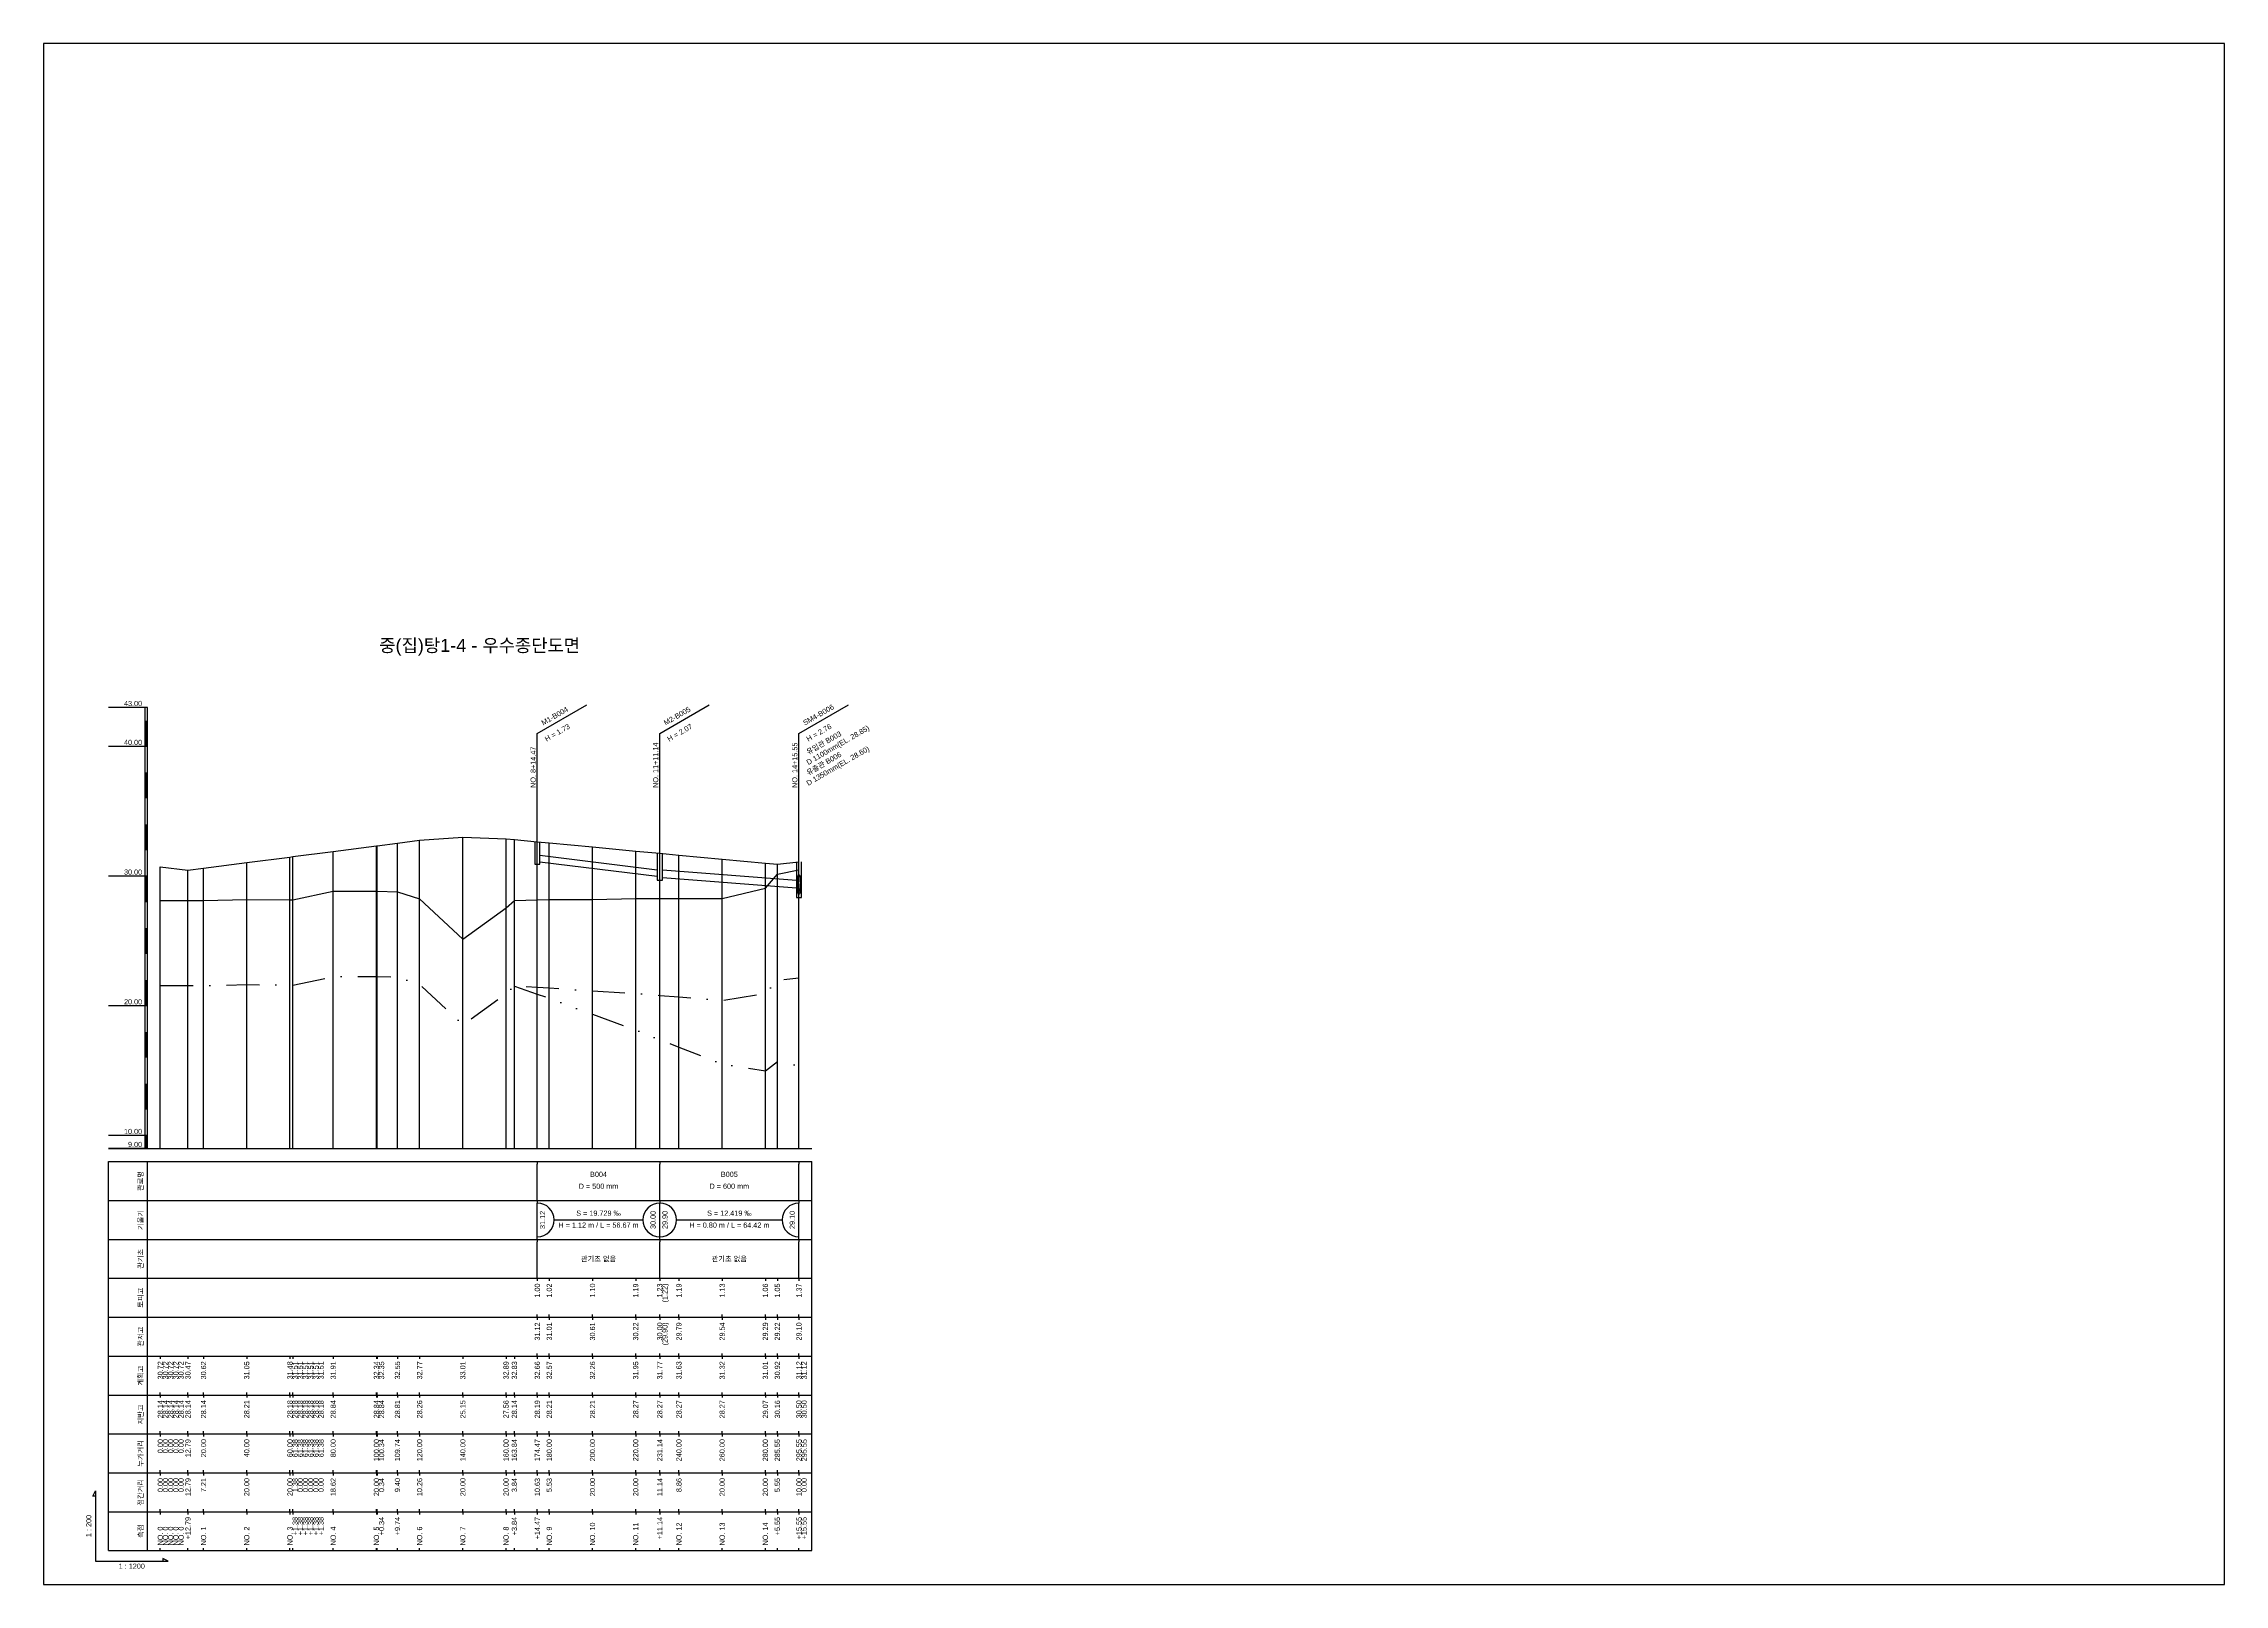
# Model space of a CAD drawing. Header units: millimetres. Extents: x -7351 to 135086, y 1419 to 5643.
# Drawn here: x 29063 to 29904, y 1419 to 2013 of the extents above; entities that cross this region are included whole.
import ezdxf
from ezdxf.enums import TextEntityAlignment as Align

# ---------------------------------------------------------------- set-up
doc = ezdxf.new("R2010")
doc.units = ezdxf.units.MM
doc.linetypes.add('DASHDOT', pattern=[25.4, 12.7, -6.35, 0, -6.35])
doc.linetypes.add('DIVIDE', pattern=[31.75, 12.7, -6.35, 0, -6.35, 0, -6.35])
for name, color, linetype in [('KZ_종단_계획선', 1, 'Continuous'), ('KZ_종단_관로', 4, 'Continuous'), ('KZ_종단_깃발', 7, 'Continuous'), ('KZ_종단_노선명', 7, 'Continuous'), ('KZ_종단_도각', 7, 'Continuous'), ('KZ_종단_맨홀', 4, 'Continuous'), ('KZ_종단_수직선', 7, 'Continuous'), ('KZ_종단_암선1', 56, 'DASHDOT'), ('KZ_종단_암선2', 4, 'DIVIDE'), ('KZ_종단_원형관', 4, 'Continuous'), ('KZ_종단_지반선', 3, 'Continuous'), ('KZ_종단_테이블문자', 7, 'Continuous'), ('KZ_종단_테이블선', 7, 'Continuous'), ('KZ_종단_폴대', 7, 'Continuous')]:
    doc.layers.add(name, color=color, linetype=linetype)
doc.styles.get("Standard").update_dxf_attribs({"font": 'arial.ttf'})

msp = doc.modelspace()

# ---------------------------------------------------------------- linework, layer by layer
at = {"layer": 'KZ_종단_계획선'}
msp.add_lwpolyline([(29108.36, 1695.65), (29108.36, 1695.65), (29108.36, 1695.65), (29108.36, 1695.65), (29108.36, 1695.65), (29119.02, 1694.39), (29125.03, 1695.16), (29141.69, 1697.31), (29158.36, 1699.45), (29159.51, 1699.6), (29159.51, 1699.6), (29159.51, 1699.6), (29159.51, 1699.6), (29159.51, 1699.6), (29159.51, 1699.6), (29175.03, 1701.6), (29191.69, 1703.75), (29191.97, 1703.78), (29199.81, 1704.79), (29208.36, 1705.89), (29225.03, 1707.11), (29241.69, 1706.47), (29244.89, 1706.17), (29253.75, 1705.34), (29258.36, 1704.91), (29275.03, 1703.34), (29291.69, 1701.77), (29300.97, 1700.9), (29308.36, 1700.21), (29325.03, 1698.64), (29341.69, 1697.07), (29346.32, 1696.64), (29354.65, 1697.63)], dxfattribs=at)
at = {"layer": 'KZ_종단_관로'}
for p, q in [((29254.75, 1700.13), (29299.97, 1694.54)), ((29254.75, 1697.63), (29299.97, 1692.04)), ((29301.97, 1694.54), (29353.65, 1690.54)), ((29301.97, 1691.54), (29353.65, 1687.54))]:
    msp.add_line(p, q, dxfattribs=at)
at = {"layer": 'KZ_종단_깃발'}
for p, q in [((29253.75, 1747.11), (29272.8, 1758.11)), ((29300.97, 1747.11), (29320.03, 1758.11)), ((29354.65, 1747.11), (29373.71, 1758.11)), ((29253.75, 1587.04), (29253.75, 1747.11)), ((29300.97, 1587.04), (29300.97, 1747.11)), ((29354.65, 1587.04), (29354.65, 1747.11))]:
    msp.add_line(p, q, dxfattribs=at)
at = {"layer": 'KZ_종단_도각'}
msp.add_lwpolyline([(29063.36, 1419.04), (29904.36, 1419.04), (29904.36, 2013.04), (29063.36, 2013.04)], close=True, dxfattribs=at)
at = {"layer": 'KZ_종단_맨홀'}
for points in [[(29252.75, 1705.34), (29252.75, 1696.67), (29254.75, 1696.67), (29254.75, 1705.34)], [(29299.97, 1700.9), (29299.97, 1690.54), (29301.97, 1690.54), (29301.97, 1700.9)], [(29353.65, 1697.63), (29353.65, 1683.85), (29355.65, 1683.85), (29355.65, 1697.63)]]:
    msp.add_lwpolyline(points, dxfattribs=at)
at = {"layer": 'KZ_종단_수직선'}
for p, q in [((29158.36, 1587.04), (29158.36, 1699.45)), ((29159.51, 1587.04), (29159.51, 1699.6)), ((29159.51, 1587.04), (29159.51, 1699.6)), ((29159.51, 1587.04), (29159.51, 1699.6)), ((29159.51, 1587.04), (29159.51, 1699.6)), ((29159.51, 1587.04), (29159.51, 1699.6)), ((29159.51, 1587.04), (29159.51, 1699.6)), ((29175.03, 1587.04), (29175.03, 1701.6)), ((29191.69, 1587.04), (29191.69, 1703.75)), ((29191.98, 1587.04), (29191.98, 1703.78)), ((29199.81, 1587.04), (29199.81, 1704.79)), ((29208.36, 1587.04), (29208.36, 1705.89)), ((29225.03, 1587.04), (29225.03, 1707.11)), ((29241.69, 1587.04), (29241.69, 1706.47)), ((29244.89, 1587.04), (29244.89, 1706.17)), ((29253.75, 1587.04), (29253.75, 1705.34)), ((29258.36, 1587.04), (29258.36, 1704.91)), ((29275.03, 1587.04), (29275.03, 1703.34)), ((29291.69, 1587.04), (29291.69, 1701.77)), ((29300.98, 1587.04), (29300.98, 1700.9)), ((29308.36, 1587.04), (29308.36, 1700.21)), ((29108.36, 1587.04), (29108.36, 1695.65)), ((29108.36, 1587.04), (29108.36, 1695.65)), ((29108.36, 1587.04), (29108.36, 1695.65)), ((29108.36, 1587.04), (29108.36, 1695.65)), ((29108.36, 1587.04), (29108.36, 1695.65)), ((29108.36, 1587.04), (29108.36, 1695.65)), ((29108.36, 1587.04), (29108.36, 1695.65)), ((29108.36, 1587.04), (29108.36, 1695.65)), ((29108.36, 1587.04), (29108.36, 1695.65)), ((29119.02, 1587.04), (29119.02, 1694.39)), ((29125.03, 1587.04), (29125.03, 1695.16)), ((29141.69, 1587.04), (29141.69, 1697.31)), ((29325.03, 1587.04), (29325.03, 1698.64)), ((29341.69, 1587.04), (29341.69, 1697.07)), ((29346.32, 1587.04), (29346.32, 1696.64)), ((29354.65, 1587.04), (29354.65, 1697.63)), ((29354.65, 1587.04), (29354.65, 1697.63))]:
    msp.add_line(p, q, dxfattribs=at)
at = {"layer": 'KZ_종단_암선1', "flags": 128}
msp.add_lwpolyline([(29108.36, 1649.93), (29108.36, 1649.93), (29108.36, 1649.93), (29108.36, 1649.93), (29108.36, 1649.93), (29119.02, 1649.92), (29125.03, 1649.92), (29141.69, 1650.26), (29158.36, 1650.08), (29159.51, 1650.08), (29159.51, 1650.08), (29159.51, 1650.08), (29159.51, 1650.08), (29159.51, 1650.08), (29159.51, 1650.08), (29175.03, 1653.36), (29191.69, 1653.35), (29191.98, 1653.34), (29199.81, 1653.18), (29208.36, 1650.41), (29225.03, 1634.84), (29241.69, 1646.87), (29244.89, 1649.75), (29253.75, 1649.31), (29258.36, 1649.08), (29275.03, 1647.81), (29291.69, 1646.84), (29300.98, 1646.1), (29308.36, 1645.51), (29325.03, 1644.19), (29341.69, 1646.85), (29346.32, 1651.92), (29354.65, 1652.93), (29354.65, 1652.93)], dxfattribs=at)
at = {"layer": 'KZ_종단_암선2', "flags": 128}
msp.add_lwpolyline([(29244.89, 1649.62), (29253.75, 1646.6), (29258.36, 1645.02), (29275.03, 1638.82), (29291.69, 1632.74), (29300.98, 1629.09), (29308.36, 1626.18), (29325.03, 1619.6), (29341.69, 1617.01), (29346.32, 1620.62), (29354.65, 1619), (29354.65, 1619)], dxfattribs=at)
at = {"layer": 'KZ_종단_원형관'}
for p, q in [((29354.06, 1690.15), (29354.1, 1690.75)), ((29354.1, 1690.75), (29354.17, 1691.3)), ((29354.13, 1690.03), (29354.15, 1690.57)), ((29354.15, 1690.57), (29354.19, 1691.07)), ((29354.17, 1691.3), (29354.25, 1691.77)), ((29354.19, 1691.07), (29354.25, 1691.53)), ((29354.25, 1691.77), (29354.34, 1692.15)), ((29354.25, 1691.53), (29354.31, 1691.92)), ((29354.31, 1691.92), (29354.39, 1692.24)), ((29354.34, 1692.15), (29354.44, 1692.43)), ((29354.39, 1692.24), (29354.47, 1692.48)), ((29354.44, 1692.43), (29354.54, 1692.6)), ((29354.47, 1692.48), (29354.56, 1692.62)), ((29354.54, 1692.6), (29354.65, 1692.66)), ((29354.56, 1692.62), (29354.65, 1692.67)), ((29354.65, 1692.67), (29354.75, 1692.62)), ((29354.65, 1692.66), (29354.76, 1692.6)), ((29354.75, 1692.62), (29354.84, 1692.48)), ((29354.76, 1692.6), (29354.87, 1692.43)), ((29354.84, 1692.48), (29354.92, 1692.24)), ((29354.87, 1692.43), (29354.97, 1692.15)), ((29354.92, 1692.24), (29355, 1691.92)), ((29354.97, 1692.15), (29355.06, 1691.77)), ((29355, 1691.92), (29355.06, 1691.53)), ((29355.06, 1691.77), (29355.14, 1691.3)), ((29355.06, 1691.53), (29355.11, 1691.07)), ((29355.11, 1691.07), (29355.15, 1690.57)), ((29355.14, 1691.3), (29355.2, 1690.75)), ((29355.15, 1690.57), (29355.18, 1690.03)), ((29355.2, 1690.75), (29355.25, 1690.15)), ((29354.02, 1688.85), (29354.03, 1689.51)), ((29354.03, 1688.19), (29354.02, 1688.85)), ((29354.03, 1689.51), (29354.06, 1690.15)), ((29354.06, 1687.55), (29354.03, 1688.19)), ((29354.1, 1686.94), (29354.06, 1687.55)), ((29354.17, 1686.4), (29354.1, 1686.94)), ((29354.12, 1689.48), (29354.13, 1690.03)), ((29354.13, 1688.92), (29354.12, 1689.48)), ((29354.15, 1688.39), (29354.13, 1688.92)), ((29354.19, 1687.88), (29354.15, 1688.39)), ((29354.25, 1685.93), (29354.17, 1686.4)), ((29354.25, 1687.43), (29354.19, 1687.88)), ((29354.31, 1687.03), (29354.25, 1687.43)), ((29354.34, 1685.55), (29354.25, 1685.93)), ((29354.39, 1686.72), (29354.31, 1687.03)), ((29354.44, 1685.27), (29354.34, 1685.55)), ((29354.47, 1686.48), (29354.39, 1686.72)), ((29354.54, 1685.1), (29354.44, 1685.27)), ((29354.56, 1686.34), (29354.47, 1686.48)), ((29354.65, 1685.04), (29354.54, 1685.1)), ((29354.65, 1686.29), (29354.56, 1686.34)), ((29354.75, 1686.34), (29354.65, 1686.29)), ((29354.76, 1685.1), (29354.65, 1685.04)), ((29354.84, 1686.48), (29354.75, 1686.34)), ((29354.87, 1685.27), (29354.76, 1685.1)), ((29354.92, 1686.72), (29354.84, 1686.48)), ((29354.97, 1685.55), (29354.87, 1685.27)), ((29355, 1687.03), (29354.92, 1686.72)), ((29355.06, 1685.93), (29354.97, 1685.55)), ((29355.06, 1687.43), (29355, 1687.03)), ((29355.11, 1687.88), (29355.06, 1687.43)), ((29355.14, 1686.4), (29355.06, 1685.93)), ((29355.15, 1688.39), (29355.11, 1687.88)), ((29355.2, 1686.94), (29355.14, 1686.4)), ((29355.18, 1688.92), (29355.15, 1688.39)), ((29355.18, 1690.03), (29355.19, 1689.48)), ((29355.19, 1689.48), (29355.18, 1688.92)), ((29355.25, 1687.55), (29355.2, 1686.94)), ((29355.25, 1690.15), (29355.28, 1689.51)), ((29355.28, 1688.19), (29355.25, 1687.55)), ((29355.28, 1689.51), (29355.29, 1688.85)), ((29355.29, 1688.85), (29355.28, 1688.19))]:
    msp.add_line(p, q, dxfattribs=at)
at = {"layer": 'KZ_종단_지반선', "flags": 128}
msp.add_lwpolyline([(29108.36, 1682.74), (29108.36, 1682.74), (29108.36, 1682.74), (29108.36, 1682.74), (29108.36, 1682.74), (29119.02, 1682.74), (29125.03, 1682.74), (29141.69, 1683.11), (29158.36, 1682.94), (29159.51, 1682.94), (29159.51, 1682.94), (29159.51, 1682.94), (29159.51, 1682.94), (29159.51, 1682.94), (29159.51, 1682.94), (29175.03, 1686.24), (29191.69, 1686.24), (29191.98, 1686.24), (29199.81, 1686.08), (29208.36, 1683.32), (29225.03, 1667.77), (29241.69, 1679.86), (29244.89, 1682.74), (29253.75, 1682.97), (29258.36, 1683.08), (29275.03, 1683.08), (29291.69, 1683.41), (29300.98, 1683.41), (29308.36, 1683.41), (29325.03, 1683.41), (29341.69, 1687.4), (29346.32, 1692.84), (29354.65, 1694.52), (29354.65, 1694.52)], dxfattribs=at)
at = {"layer": 'KZ_종단_테이블문자'}
for p, q in [((29253.75, 1582.04), (29253.75, 1581.04)), ((29300.98, 1582.04), (29300.98, 1581.04)), ((29300.98, 1582.04), (29300.98, 1581.04)), ((29354.65, 1582.04), (29354.65, 1581.04)), ((29253.75, 1568.04), (29253.75, 1581.04)), ((29300.98, 1568.04), (29300.98, 1581.04)), ((29300.98, 1568.04), (29300.98, 1581.04)), ((29354.65, 1568.04), (29354.65, 1581.04)), ((29253.75, 1567.04), (29253.75, 1568.04)), ((29253.75, 1567.04), (29253.75, 1566.04)), ((29253.75, 1553.04), (29253.75, 1566.04)), ((29300.98, 1567.04), (29300.98, 1568.04)), ((29300.98, 1567.04), (29300.98, 1568.04)), ((29300.98, 1567.04), (29300.98, 1566.04)), ((29300.98, 1567.04), (29300.98, 1566.04)), ((29300.98, 1553.04), (29300.98, 1566.04)), ((29300.98, 1553.04), (29300.98, 1566.04)), ((29354.65, 1567.04), (29354.65, 1568.04)), ((29354.65, 1567.04), (29354.65, 1566.04)), ((29354.65, 1553.04), (29354.65, 1566.04)), ((29260.17, 1559.54), (29294.56, 1559.54)), ((29307.39, 1559.54), (29348.23, 1559.54)), ((29253.75, 1552.04), (29253.75, 1553.04)), ((29253.75, 1552.04), (29253.75, 1551.04)), ((29253.75, 1538.04), (29253.75, 1551.04)), ((29300.98, 1552.04), (29300.98, 1553.04)), ((29300.98, 1552.04), (29300.98, 1553.04)), ((29300.98, 1552.04), (29300.98, 1551.04)), ((29300.98, 1552.04), (29300.98, 1551.04)), ((29300.98, 1538.04), (29300.98, 1551.04)), ((29300.98, 1538.04), (29300.98, 1551.04)), ((29354.65, 1552.04), (29354.65, 1553.04)), ((29354.65, 1552.04), (29354.65, 1551.04)), ((29354.65, 1538.04), (29354.65, 1551.04)), ((29253.75, 1537.04), (29253.75, 1538.04)), ((29300.98, 1537.04), (29300.98, 1538.04)), ((29300.98, 1537.04), (29300.98, 1538.04)), ((29354.65, 1537.04), (29354.65, 1538.04))]:
    msp.add_line(p, q, dxfattribs=at)
for centre, start, end in [((29253.75, 1559.54), 270, 90), ((29300.98, 1559.54), 90, 270), ((29300.98, 1559.54), 270, 90), ((29354.65, 1559.54), 90, 270)]:
    msp.add_arc(centre, 6.5, start, end, dxfattribs=at)
at = {"layer": 'KZ_종단_테이블선'}
for p, q in [((29088.36, 1587.04), (29359.65, 1587.04)), ((29088.36, 1567.04), (29088.36, 1582.04)), ((29088.36, 1582.04), (29359.65, 1582.04)), ((29103.36, 1567.04), (29103.36, 1582.04)), ((29359.65, 1567.04), (29359.65, 1582.04)), ((29088.36, 1552.04), (29088.36, 1567.04)), ((29088.36, 1567.04), (29359.65, 1567.04)), ((29103.36, 1552.04), (29103.36, 1567.04)), ((29359.65, 1552.04), (29359.65, 1567.04)), ((29088.36, 1537.04), (29088.36, 1552.04)), ((29088.36, 1552.04), (29359.65, 1552.04)), ((29103.36, 1537.04), (29103.36, 1552.04)), ((29359.65, 1537.04), (29359.65, 1552.04)), ((29088.36, 1522.04), (29088.36, 1537.04)), ((29088.36, 1537.04), (29359.65, 1537.04)), ((29103.36, 1522.04), (29103.36, 1537.04)), ((29253.75, 1537.04), (29253.75, 1536.04)), ((29258.36, 1537.04), (29258.36, 1536.04)), ((29275.03, 1537.04), (29275.03, 1536.04)), ((29291.69, 1537.04), (29291.69, 1536.04)), ((29300.97, 1537.04), (29300.97, 1536.04)), ((29308.36, 1537.04), (29308.36, 1536.04)), ((29325.03, 1537.04), (29325.03, 1536.04)), ((29341.69, 1537.04), (29341.69, 1536.04)), ((29346.32, 1537.04), (29346.32, 1536.04)), ((29354.65, 1537.04), (29354.65, 1536.04)), ((29359.65, 1522.04), (29359.65, 1537.04)), ((29253.75, 1522.04), (29253.75, 1523.04)), ((29258.36, 1522.04), (29258.36, 1523.04)), ((29275.03, 1522.04), (29275.03, 1523.04)), ((29291.69, 1522.04), (29291.69, 1523.04)), ((29300.97, 1522.04), (29300.97, 1523.04)), ((29308.36, 1522.04), (29308.36, 1523.04)), ((29325.03, 1522.04), (29325.03, 1523.04)), ((29341.69, 1522.04), (29341.69, 1523.04)), ((29346.32, 1522.04), (29346.32, 1523.04)), ((29354.65, 1522.04), (29354.65, 1523.04)), ((29088.36, 1507.04), (29088.36, 1522.04)), ((29088.36, 1522.04), (29359.65, 1522.04)), ((29103.36, 1507.04), (29103.36, 1522.04)), ((29253.75, 1522.04), (29253.75, 1521.04)), ((29258.36, 1522.04), (29258.36, 1521.04)), ((29275.03, 1522.04), (29275.03, 1521.04)), ((29291.69, 1522.04), (29291.69, 1521.04)), ((29300.97, 1522.04), (29300.97, 1521.04)), ((29308.36, 1522.04), (29308.36, 1521.04)), ((29325.03, 1522.04), (29325.03, 1521.04)), ((29341.69, 1522.04), (29341.69, 1521.04)), ((29346.32, 1522.04), (29346.32, 1521.04)), ((29354.65, 1522.04), (29354.65, 1521.04)), ((29359.65, 1507.04), (29359.65, 1522.04)), ((29088.36, 1492.04), (29088.36, 1507.04)), ((29088.36, 1507.04), (29359.65, 1507.04)), ((29103.36, 1492.04), (29103.36, 1507.04)), ((29108.36, 1507.04), (29108.36, 1506.04)), ((29108.36, 1507.04), (29108.36, 1506.04)), ((29108.36, 1507.04), (29108.36, 1506.04)), ((29108.36, 1507.04), (29108.36, 1506.04)), ((29108.36, 1507.04), (29108.36, 1506.04)), ((29119.02, 1507.04), (29119.02, 1506.04)), ((29125.03, 1507.04), (29125.03, 1506.04)), ((29141.69, 1507.04), (29141.69, 1506.04)), ((29158.36, 1507.04), (29158.36, 1506.04)), ((29159.51, 1507.04), (29159.51, 1506.04)), ((29159.51, 1507.04), (29159.51, 1506.04)), ((29159.51, 1507.04), (29159.51, 1506.04)), ((29159.51, 1507.04), (29159.51, 1506.04)), ((29159.51, 1507.04), (29159.51, 1506.04)), ((29159.51, 1507.04), (29159.51, 1506.04)), ((29175.03, 1507.04), (29175.03, 1506.04)), ((29191.69, 1507.04), (29191.69, 1506.04)), ((29191.98, 1507.04), (29191.98, 1506.04)), ((29199.81, 1507.04), (29199.81, 1506.04)), ((29208.36, 1507.04), (29208.36, 1506.04)), ((29225.03, 1507.04), (29225.03, 1506.04)), ((29241.69, 1507.04), (29241.69, 1506.04)), ((29244.89, 1507.04), (29244.89, 1506.04)), ((29253.75, 1507.04), (29253.75, 1508.04)), ((29253.75, 1507.04), (29253.75, 1506.04)), ((29258.36, 1507.04), (29258.36, 1508.04)), ((29258.36, 1507.04), (29258.36, 1506.04)), ((29275.03, 1507.04), (29275.03, 1508.04)), ((29275.03, 1507.04), (29275.03, 1506.04)), ((29291.69, 1507.04), (29291.69, 1508.04)), ((29291.69, 1507.04), (29291.69, 1506.04)), ((29300.97, 1507.04), (29300.97, 1508.04)), ((29300.98, 1507.04), (29300.98, 1506.04)), ((29308.36, 1507.04), (29308.36, 1508.04)), ((29308.36, 1507.04), (29308.36, 1506.04)), ((29325.03, 1507.04), (29325.03, 1508.04)), ((29325.03, 1507.04), (29325.03, 1506.04)), ((29341.69, 1507.04), (29341.69, 1508.04)), ((29341.69, 1507.04), (29341.69, 1506.04)), ((29346.32, 1507.04), (29346.32, 1508.04)), ((29346.32, 1507.04), (29346.32, 1506.04)), ((29354.65, 1507.04), (29354.65, 1508.04)), ((29354.65, 1507.04), (29354.65, 1506.04)), ((29354.65, 1507.04), (29354.65, 1506.04)), ((29359.65, 1492.04), (29359.65, 1507.04)), ((29088.36, 1477.04), (29088.36, 1492.04)), ((29088.36, 1492.04), (29359.65, 1492.04)), ((29103.36, 1477.04), (29103.36, 1492.04)), ((29108.36, 1492.04), (29108.36, 1493.04)), ((29108.36, 1492.04), (29108.36, 1493.04)), ((29108.36, 1492.04), (29108.36, 1493.04)), ((29108.36, 1492.04), (29108.36, 1493.04)), ((29108.36, 1492.04), (29108.36, 1493.04)), ((29108.36, 1492.04), (29108.36, 1491.04)), ((29108.36, 1492.04), (29108.36, 1491.04)), ((29108.36, 1492.04), (29108.36, 1491.04)), ((29108.36, 1492.04), (29108.36, 1491.04)), ((29108.36, 1492.04), (29108.36, 1491.04)), ((29119.02, 1492.04), (29119.02, 1493.04)), ((29119.02, 1492.04), (29119.02, 1491.04)), ((29125.03, 1492.04), (29125.03, 1493.04)), ((29125.03, 1492.04), (29125.03, 1491.04)), ((29141.69, 1492.04), (29141.69, 1493.04)), ((29141.69, 1492.04), (29141.69, 1491.04)), ((29158.36, 1492.04), (29158.36, 1493.04)), ((29158.36, 1492.04), (29158.36, 1491.04)), ((29159.51, 1492.04), (29159.51, 1493.04)), ((29159.51, 1492.04), (29159.51, 1493.04)), ((29159.51, 1492.04), (29159.51, 1493.04)), ((29159.51, 1492.04), (29159.51, 1493.04)), ((29159.51, 1492.04), (29159.51, 1493.04)), ((29159.51, 1492.04), (29159.51, 1493.04)), ((29159.51, 1492.04), (29159.51, 1491.04)), ((29159.51, 1492.04), (29159.51, 1491.04)), ((29159.51, 1492.04), (29159.51, 1491.04)), ((29159.51, 1492.04), (29159.51, 1491.04)), ((29159.51, 1492.04), (29159.51, 1491.04)), ((29159.51, 1492.04), (29159.51, 1491.04)), ((29175.03, 1492.04), (29175.03, 1493.04)), ((29175.03, 1492.04), (29175.03, 1491.04)), ((29191.69, 1492.04), (29191.69, 1493.04)), ((29191.69, 1492.04), (29191.69, 1491.04)), ((29191.98, 1492.04), (29191.98, 1493.04)), ((29191.98, 1492.04), (29191.98, 1491.04)), ((29199.81, 1492.04), (29199.81, 1493.04)), ((29199.81, 1492.04), (29199.81, 1491.04)), ((29208.36, 1492.04), (29208.36, 1493.04)), ((29208.36, 1492.04), (29208.36, 1491.04)), ((29225.03, 1492.04), (29225.03, 1493.04)), ((29225.03, 1492.04), (29225.03, 1491.04)), ((29241.69, 1492.04), (29241.69, 1493.04)), ((29241.69, 1492.04), (29241.69, 1491.04)), ((29244.89, 1492.04), (29244.89, 1493.04)), ((29244.89, 1492.04), (29244.89, 1491.04)), ((29253.75, 1492.04), (29253.75, 1493.04)), ((29253.75, 1492.04), (29253.75, 1491.04)), ((29258.36, 1492.04), (29258.36, 1493.04)), ((29258.36, 1492.04), (29258.36, 1491.04)), ((29275.03, 1492.04), (29275.03, 1493.04)), ((29275.03, 1492.04), (29275.03, 1491.04)), ((29291.69, 1492.04), (29291.69, 1493.04)), ((29291.69, 1492.04), (29291.69, 1491.04)), ((29300.98, 1492.04), (29300.98, 1493.04)), ((29300.98, 1492.04), (29300.98, 1491.04)), ((29308.36, 1492.04), (29308.36, 1493.04)), ((29308.36, 1492.04), (29308.36, 1491.04)), ((29325.03, 1492.04), (29325.03, 1493.04)), ((29325.03, 1492.04), (29325.03, 1491.04)), ((29341.69, 1492.04), (29341.69, 1493.04)), ((29341.69, 1492.04), (29341.69, 1491.04)), ((29346.32, 1492.04), (29346.32, 1493.04)), ((29346.32, 1492.04), (29346.32, 1491.04)), ((29354.65, 1492.04), (29354.65, 1493.04)), ((29354.65, 1492.04), (29354.65, 1493.04)), ((29354.65, 1492.04), (29354.65, 1491.04)), ((29354.65, 1492.04), (29354.65, 1491.04)), ((29359.65, 1477.04), (29359.65, 1492.04)), ((29088.36, 1462.04), (29088.36, 1477.04)), ((29088.36, 1477.04), (29359.65, 1477.04)), ((29103.36, 1462.04), (29103.36, 1477.04)), ((29108.36, 1477.04), (29108.36, 1478.04)), ((29108.36, 1477.04), (29108.36, 1478.04)), ((29108.36, 1477.04), (29108.36, 1478.04)), ((29108.36, 1477.04), (29108.36, 1478.04)), ((29108.36, 1477.04), (29108.36, 1478.04)), ((29108.36, 1477.04), (29108.36, 1476.04)), ((29108.36, 1477.04), (29108.36, 1476.04)), ((29108.36, 1477.04), (29108.36, 1476.04)), ((29108.36, 1477.04), (29108.36, 1476.04)), ((29108.36, 1477.04), (29108.36, 1476.04)), ((29119.02, 1477.04), (29119.02, 1478.04)), ((29119.02, 1477.04), (29119.02, 1476.04)), ((29125.03, 1477.04), (29125.03, 1478.04)), ((29125.03, 1477.04), (29125.03, 1476.04)), ((29141.69, 1477.04), (29141.69, 1478.04)), ((29141.69, 1477.04), (29141.69, 1476.04)), ((29158.36, 1477.04), (29158.36, 1478.04)), ((29158.36, 1477.04), (29158.36, 1476.04)), ((29159.51, 1477.04), (29159.51, 1478.04)), ((29159.51, 1477.04), (29159.51, 1478.04)), ((29159.51, 1477.04), (29159.51, 1478.04)), ((29159.51, 1477.04), (29159.51, 1478.04)), ((29159.51, 1477.04), (29159.51, 1478.04)), ((29159.51, 1477.04), (29159.51, 1478.04)), ((29159.51, 1477.04), (29159.51, 1476.04)), ((29159.51, 1477.04), (29159.51, 1476.04)), ((29159.51, 1477.04), (29159.51, 1476.04)), ((29159.51, 1477.04), (29159.51, 1476.04)), ((29159.51, 1477.04), (29159.51, 1476.04)), ((29159.51, 1477.04), (29159.51, 1476.04)), ((29175.03, 1477.04), (29175.03, 1478.04)), ((29175.03, 1477.04), (29175.03, 1476.04)), ((29191.69, 1477.04), (29191.69, 1478.04)), ((29191.69, 1477.04), (29191.69, 1476.04)), ((29191.98, 1477.04), (29191.98, 1478.04)), ((29191.98, 1477.04), (29191.98, 1476.04)), ((29199.81, 1477.04), (29199.81, 1478.04)), ((29199.81, 1477.04), (29199.81, 1476.04)), ((29208.36, 1477.04), (29208.36, 1478.04)), ((29208.36, 1477.04), (29208.36, 1476.04)), ((29225.03, 1477.04), (29225.03, 1478.04)), ((29225.03, 1477.04), (29225.03, 1476.04)), ((29241.69, 1477.04), (29241.69, 1478.04)), ((29241.69, 1477.04), (29241.69, 1476.04)), ((29244.89, 1477.04), (29244.89, 1478.04)), ((29244.89, 1477.04), (29244.89, 1476.04)), ((29253.75, 1477.04), (29253.75, 1478.04)), ((29253.75, 1477.04), (29253.75, 1476.04)), ((29258.36, 1477.04), (29258.36, 1478.04)), ((29258.36, 1477.04), (29258.36, 1476.04)), ((29275.03, 1477.04), (29275.03, 1478.04)), ((29275.03, 1477.04), (29275.03, 1476.04)), ((29291.69, 1477.04), (29291.69, 1478.04)), ((29291.69, 1477.04), (29291.69, 1476.04)), ((29300.98, 1477.04), (29300.98, 1478.04)), ((29300.98, 1477.04), (29300.98, 1476.04)), ((29308.36, 1477.04), (29308.36, 1478.04)), ((29308.36, 1477.04), (29308.36, 1476.04)), ((29325.03, 1477.04), (29325.03, 1478.04)), ((29325.03, 1477.04), (29325.03, 1476.04)), ((29341.69, 1477.04), (29341.69, 1478.04)), ((29341.69, 1477.04), (29341.69, 1476.04)), ((29346.32, 1477.04), (29346.32, 1478.04)), ((29346.32, 1477.04), (29346.32, 1476.04)), ((29354.65, 1477.04), (29354.65, 1478.04)), ((29354.65, 1477.04), (29354.65, 1478.04)), ((29354.65, 1477.04), (29354.65, 1476.04)), ((29354.65, 1477.04), (29354.65, 1476.04)), ((29359.65, 1462.04), (29359.65, 1477.04)), ((29088.36, 1447.04), (29088.36, 1462.04)), ((29088.36, 1462.04), (29359.65, 1462.04)), ((29103.36, 1447.04), (29103.36, 1462.04)), ((29108.36, 1462.04), (29108.36, 1463.04)), ((29108.36, 1462.04), (29108.36, 1463.04)), ((29108.36, 1462.04), (29108.36, 1463.04)), ((29108.36, 1462.04), (29108.36, 1463.04)), ((29108.36, 1462.04), (29108.36, 1463.04)), ((29108.36, 1462.04), (29108.36, 1461.04)), ((29108.36, 1462.04), (29108.36, 1461.04)), ((29108.36, 1462.04), (29108.36, 1461.04)), ((29108.36, 1462.04), (29108.36, 1461.04)), ((29108.36, 1462.04), (29108.36, 1461.04)), ((29119.02, 1462.04), (29119.02, 1463.04)), ((29119.02, 1462.04), (29119.02, 1461.04)), ((29125.03, 1462.04), (29125.03, 1463.04)), ((29125.03, 1462.04), (29125.03, 1461.04)), ((29141.69, 1462.04), (29141.69, 1463.04)), ((29141.69, 1462.04), (29141.69, 1461.04)), ((29158.36, 1462.04), (29158.36, 1463.04)), ((29158.36, 1462.04), (29158.36, 1461.04)), ((29159.51, 1462.04), (29159.51, 1463.04)), ((29159.51, 1462.04), (29159.51, 1463.04)), ((29159.51, 1462.04), (29159.51, 1463.04)), ((29159.51, 1462.04), (29159.51, 1463.04)), ((29159.51, 1462.04), (29159.51, 1463.04)), ((29159.51, 1462.04), (29159.51, 1463.04)), ((29159.51, 1462.04), (29159.51, 1461.04)), ((29159.51, 1462.04), (29159.51, 1461.04)), ((29159.51, 1462.04), (29159.51, 1461.04)), ((29159.51, 1462.04), (29159.51, 1461.04)), ((29159.51, 1462.04), (29159.51, 1461.04)), ((29159.51, 1462.04), (29159.51, 1461.04)), ((29175.03, 1462.04), (29175.03, 1463.04)), ((29175.03, 1462.04), (29175.03, 1461.04)), ((29191.69, 1462.04), (29191.69, 1463.04)), ((29191.69, 1462.04), (29191.69, 1461.04)), ((29191.98, 1462.04), (29191.98, 1463.04)), ((29191.98, 1462.04), (29191.98, 1461.04)), ((29199.81, 1462.04), (29199.81, 1463.04)), ((29199.81, 1462.04), (29199.81, 1461.04)), ((29208.36, 1462.04), (29208.36, 1463.04)), ((29208.36, 1462.04), (29208.36, 1461.04)), ((29225.03, 1462.04), (29225.03, 1463.04)), ((29225.03, 1462.04), (29225.03, 1461.04)), ((29241.69, 1462.04), (29241.69, 1463.04)), ((29241.69, 1462.04), (29241.69, 1461.04)), ((29244.89, 1462.04), (29244.89, 1463.04)), ((29244.89, 1462.04), (29244.89, 1461.04)), ((29253.75, 1462.04), (29253.75, 1463.04)), ((29253.75, 1462.04), (29253.75, 1461.04)), ((29258.36, 1462.04), (29258.36, 1463.04)), ((29258.36, 1462.04), (29258.36, 1461.04)), ((29275.03, 1462.04), (29275.03, 1463.04)), ((29275.03, 1462.04), (29275.03, 1461.04)), ((29291.69, 1462.04), (29291.69, 1463.04)), ((29291.69, 1462.04), (29291.69, 1461.04)), ((29300.98, 1462.04), (29300.98, 1463.04)), ((29300.98, 1462.04), (29300.98, 1461.04)), ((29308.36, 1462.04), (29308.36, 1463.04)), ((29308.36, 1462.04), (29308.36, 1461.04)), ((29325.03, 1462.04), (29325.03, 1463.04)), ((29325.03, 1462.04), (29325.03, 1461.04)), ((29341.69, 1462.04), (29341.69, 1463.04)), ((29341.69, 1462.04), (29341.69, 1461.04)), ((29346.32, 1462.04), (29346.32, 1463.04)), ((29346.32, 1462.04), (29346.32, 1461.04)), ((29354.65, 1462.04), (29354.65, 1463.04)), ((29354.65, 1462.04), (29354.65, 1463.04)), ((29354.65, 1462.04), (29354.65, 1461.04)), ((29354.65, 1462.04), (29354.65, 1461.04)), ((29359.65, 1447.04), (29359.65, 1462.04)), ((29088.36, 1432.04), (29088.36, 1447.04)), ((29088.36, 1447.04), (29359.65, 1447.04)), ((29103.36, 1432.04), (29103.36, 1447.04)), ((29108.36, 1447.04), (29108.36, 1448.04)), ((29108.36, 1447.04), (29108.36, 1448.04)), ((29108.36, 1447.04), (29108.36, 1448.04)), ((29108.36, 1447.04), (29108.36, 1448.04)), ((29108.36, 1447.04), (29108.36, 1448.04)), ((29108.36, 1447.04), (29108.36, 1446.04)), ((29108.36, 1447.04), (29108.36, 1446.04)), ((29108.36, 1447.04), (29108.36, 1446.04)), ((29108.36, 1447.04), (29108.36, 1446.04)), ((29108.36, 1447.04), (29108.36, 1446.04)), ((29119.02, 1447.04), (29119.02, 1448.04)), ((29119.02, 1447.04), (29119.02, 1446.04)), ((29125.03, 1447.04), (29125.03, 1448.04)), ((29125.03, 1447.04), (29125.03, 1446.04)), ((29141.69, 1447.04), (29141.69, 1448.04)), ((29141.69, 1447.04), (29141.69, 1446.04)), ((29158.36, 1447.04), (29158.36, 1448.04)), ((29158.36, 1447.04), (29158.36, 1446.04)), ((29159.51, 1447.04), (29159.51, 1448.04)), ((29159.51, 1447.04), (29159.51, 1448.04)), ((29159.51, 1447.04), (29159.51, 1448.04)), ((29159.51, 1447.04), (29159.51, 1448.04)), ((29159.51, 1447.04), (29159.51, 1448.04)), ((29159.51, 1447.04), (29159.51, 1448.04)), ((29159.51, 1447.04), (29159.51, 1446.04)), ((29159.51, 1447.04), (29159.51, 1446.04)), ((29159.51, 1447.04), (29159.51, 1446.04)), ((29159.51, 1447.04), (29159.51, 1446.04)), ((29159.51, 1447.04), (29159.51, 1446.04)), ((29159.51, 1447.04), (29159.51, 1446.04)), ((29175.03, 1447.04), (29175.03, 1448.04)), ((29175.03, 1447.04), (29175.03, 1446.04)), ((29191.69, 1447.04), (29191.69, 1448.04)), ((29191.69, 1447.04), (29191.69, 1446.04)), ((29191.98, 1447.04), (29191.98, 1448.04)), ((29191.98, 1447.04), (29191.98, 1446.04)), ((29199.81, 1447.04), (29199.81, 1448.04)), ((29199.81, 1447.04), (29199.81, 1446.04)), ((29208.36, 1447.04), (29208.36, 1448.04)), ((29208.36, 1447.04), (29208.36, 1446.04)), ((29225.03, 1447.04), (29225.03, 1448.04)), ((29225.03, 1447.04), (29225.03, 1446.04)), ((29241.69, 1447.04), (29241.69, 1448.04)), ((29241.69, 1447.04), (29241.69, 1446.04)), ((29244.89, 1447.04), (29244.89, 1448.04)), ((29244.89, 1447.04), (29244.89, 1446.04)), ((29253.75, 1447.04), (29253.75, 1448.04)), ((29253.75, 1447.04), (29253.75, 1446.04)), ((29258.36, 1447.04), (29258.36, 1448.04)), ((29258.36, 1447.04), (29258.36, 1446.04)), ((29275.03, 1447.04), (29275.03, 1448.04)), ((29275.03, 1447.04), (29275.03, 1446.04)), ((29291.69, 1447.04), (29291.69, 1448.04)), ((29291.69, 1447.04), (29291.69, 1446.04)), ((29300.98, 1447.04), (29300.98, 1448.04)), ((29300.98, 1447.04), (29300.98, 1446.04)), ((29308.36, 1447.04), (29308.36, 1448.04)), ((29308.36, 1447.04), (29308.36, 1446.04)), ((29325.03, 1447.04), (29325.03, 1448.04)), ((29325.03, 1447.04), (29325.03, 1446.04)), ((29341.69, 1447.04), (29341.69, 1448.04)), ((29341.69, 1447.04), (29341.69, 1446.04)), ((29346.32, 1447.04), (29346.32, 1448.04)), ((29346.32, 1447.04), (29346.32, 1446.04)), ((29354.65, 1447.04), (29354.65, 1448.04)), ((29354.65, 1447.04), (29354.65, 1448.04)), ((29354.65, 1447.04), (29354.65, 1446.04)), ((29354.65, 1447.04), (29354.65, 1446.04)), ((29359.65, 1432.04), (29359.65, 1447.04)), ((29088.36, 1432.04), (29359.65, 1432.04)), ((29108.36, 1432.04), (29108.36, 1433.04)), ((29108.36, 1432.04), (29108.36, 1433.04)), ((29108.36, 1432.04), (29108.36, 1433.04)), ((29108.36, 1432.04), (29108.36, 1433.04)), ((29108.36, 1432.04), (29108.36, 1433.04)), ((29119.02, 1432.04), (29119.02, 1433.04)), ((29125.03, 1432.04), (29125.03, 1433.04)), ((29141.69, 1432.04), (29141.69, 1433.04)), ((29158.36, 1432.04), (29158.36, 1433.04)), ((29159.51, 1432.04), (29159.51, 1433.04)), ((29159.51, 1432.04), (29159.51, 1433.04)), ((29159.51, 1432.04), (29159.51, 1433.04)), ((29159.51, 1432.04), (29159.51, 1433.04)), ((29159.51, 1432.04), (29159.51, 1433.04)), ((29159.51, 1432.04), (29159.51, 1433.04)), ((29175.03, 1432.04), (29175.03, 1433.04)), ((29191.69, 1432.04), (29191.69, 1433.04)), ((29191.98, 1432.04), (29191.98, 1433.04)), ((29199.81, 1432.04), (29199.81, 1433.04)), ((29208.36, 1432.04), (29208.36, 1433.04)), ((29225.03, 1432.04), (29225.03, 1433.04)), ((29241.69, 1432.04), (29241.69, 1433.04)), ((29244.89, 1432.04), (29244.89, 1433.04)), ((29253.75, 1432.04), (29253.75, 1433.04)), ((29258.36, 1432.04), (29258.36, 1433.04)), ((29275.03, 1432.04), (29275.03, 1433.04)), ((29291.69, 1432.04), (29291.69, 1433.04)), ((29300.98, 1432.04), (29300.98, 1433.04)), ((29308.36, 1432.04), (29308.36, 1433.04)), ((29325.03, 1432.04), (29325.03, 1433.04)), ((29341.69, 1432.04), (29341.69, 1433.04)), ((29346.32, 1432.04), (29346.32, 1433.04)), ((29354.65, 1432.04), (29354.65, 1433.04)), ((29354.65, 1432.04), (29354.65, 1433.04))]:
    msp.add_line(p, q, dxfattribs=at)
msp.add_lwpolyline([(29083.36, 1453.04), (29082.36, 1453.04), (29083.36, 1455.04), (29083.36, 1428.04), (29111.36, 1428.04), (29109.36, 1429.04), (29109.36, 1428.04)], dxfattribs=at)
at = {"layer": 'KZ_종단_폴대'}
for p, q in [((29103.36, 1757.04), (29088.36, 1757.04)), ((29103.36, 1742.04), (29088.36, 1742.04)), ((29103.36, 1692.04), (29088.36, 1692.04)), ((29103.36, 1642.04), (29088.36, 1642.04)), ((29103.36, 1592.04), (29088.36, 1592.04)), ((29103.36, 1587.04), (29088.36, 1587.04))]:
    msp.add_line(p, q, dxfattribs=at)
msp.add_lwpolyline([(29103.36, 1587.04), (29103.36, 1757.04), (29102.36, 1757.04), (29102.36, 1587.04), (29103.36, 1587.04)], dxfattribs=at)
for points in [[(29102.86, 1742.04, 1, 1, 0), (29102.86, 1752.04, 1, 1, 0)], [(29102.86, 1722.04, 1, 1, 0), (29102.86, 1732.04, 1, 1, 0)], [(29102.86, 1702.04, 1, 1, 0), (29102.86, 1712.04, 1, 1, 0)], [(29102.86, 1682.04, 1, 1, 0), (29102.86, 1692.04, 1, 1, 0)], [(29102.86, 1662.04, 1, 1, 0), (29102.86, 1672.04, 1, 1, 0)], [(29102.86, 1642.04, 1, 1, 0), (29102.86, 1652.04, 1, 1, 0)], [(29102.86, 1622.04, 1, 1, 0), (29102.86, 1632.04, 1, 1, 0)], [(29102.86, 1602.04, 1, 1, 0), (29102.86, 1612.04, 1, 1, 0)], [(29102.86, 1587.04, 1, 1, 0), (29102.86, 1592.04, 1, 1, 0)]]:
    msp.add_lwpolyline(points, format="xyseb", dxfattribs=at)

# ---------------------------------------------------------------- texts
at = {"layer": 'KZ_종단_깃발'}
for s, rotation, p in [('SM4-B006', 30, (29357.25, 1749.61)), ('M1-B004', 30, (29256.35, 1749.61)), ('M2-B005', 30, (29303.57, 1749.61)), ('NO. 8+14.47', 90, (29253.75, 1726.11)), ('NO. 11+11.14', 90, (29300.97, 1726.11)), ('NO. 14+15.55', 90, (29354.65, 1726.11))]:
    msp.add_text(s, height=2, rotation=rotation, dxfattribs=at).set_placement(p, align=Align.BOTTOM_LEFT)
for s, p in [('H = 1.73', (29256.35, 1745.61)), ('H = 2.07', (29303.57, 1745.61)), ('H = 2.76', (29357.25, 1745.61)), ('D 1100mm(EL. 28.85)', (29357.25, 1736.61)), ('D 1350mm(EL. 28.60)', (29357.25, 1728.61)), ('유입관 B003', (29357.25, 1740.61)), ('유출관 B006', (29357.25, 1732.61))]:
    msp.add_text(s, height=2, rotation=30, dxfattribs=at).set_placement(p, align=Align.TOP_LEFT)
at = {"layer": 'KZ_종단_노선명'}
msp.add_text('중(집)탕1-4 - 우수종단도면', height=5, dxfattribs=at).set_placement((29231.51, 1777.04), align=Align.BOTTOM_CENTER)
at = {"layer": 'KZ_종단_테이블문자'}
for s, p in [('D = 500 mm', (29277.36, 1573.54)), ('D = 600 mm', (29327.81, 1573.54)), ('H = 1.12 m / L = 56.67 m', (29277.36, 1558.54)), ('H = 0.80 m / L = 64.42 m', (29327.81, 1558.54))]:
    msp.add_text(s, height=2, dxfattribs=at).set_placement(p, align=Align.TOP_CENTER)
for s, p in [('B004', (29277.36, 1575.54)), ('B005', (29327.81, 1575.54)), ('S = 19.729 ‰', (29277.36, 1560.54)), ('S = 12.419 ‰', (29327.81, 1560.54))]:
    msp.add_text(s, height=2, dxfattribs=at).set_placement(p, align=Align.BOTTOM_CENTER)
for s, p in [('31.12', (29254.75, 1559.54)), ('29.90', (29301.98, 1559.54))]:
    msp.add_text(s, height=2, rotation=90, dxfattribs=at).set_placement(p, align=Align.TOP_CENTER)
for s, p in [('30.00', (29299.98, 1559.54)), ('29.10', (29353.65, 1559.54))]:
    msp.add_text(s, height=2, rotation=90, dxfattribs=at).set_placement(p, align=Align.BOTTOM_CENTER)
for p in [(29277.36, 1544.54), (29327.81, 1544.54)]:
    msp.add_text('관기초 없음', height=2, dxfattribs=at).set_placement(p, align=Align.MIDDLE_CENTER)
for s, p in [('1.00', (29253.75, 1535.04)), ('1.02', (29258.36, 1535.04)), ('1.10', (29275.03, 1535.04)), ('1.19', (29291.69, 1535.04)), ('1.23', (29300.97, 1535.04)), ('(1.22)', (29302.97, 1535.04)), ('1.19', (29308.36, 1535.04)), ('1.13', (29325.03, 1535.04)), ('1.06', (29341.69, 1535.04)), ('1.05', (29346.32, 1535.04)), ('1.37', (29354.65, 1535.04)), ('31.12', (29253.75, 1520.04)), ('31.01', (29258.36, 1520.04)), ('30.61', (29275.03, 1520.04)), ('30.22', (29291.69, 1520.04)), ('30.00', (29300.97, 1520.04)), ('(29.90)', (29302.97, 1520.04)), ('29.79', (29308.36, 1520.04)), ('29.54', (29325.03, 1520.04)), ('29.29', (29341.69, 1520.04)), ('29.22', (29346.32, 1520.04)), ('29.10', (29354.65, 1520.04)), ('30.72', (29108.36, 1505.04)), ('30.72', (29110.36, 1505.04)), ('30.72', (29112.36, 1505.04)), ('30.72', (29114.36, 1505.04)), ('30.72', (29116.36, 1505.04)), ('30.47', (29119.02, 1505.04)), ('30.62', (29125.03, 1505.04)), ('31.05', (29141.69, 1505.04)), ('31.48', (29158.36, 1505.04)), ('31.51', (29160.36, 1505.04)), ('31.51', (29162.36, 1505.04)), ('31.51', (29164.36, 1505.04)), ('31.51', (29166.36, 1505.04)), ('31.51', (29168.36, 1505.04)), ('31.51', (29170.36, 1505.04)), ('31.91', (29175.03, 1505.04)), ('32.34', (29191.69, 1505.04)), ('32.35', (29193.69, 1505.04)), ('32.55', (29199.81, 1505.04)), ('32.77', (29208.36, 1505.04)), ('33.01', (29225.03, 1505.04)), ('32.89', (29241.69, 1505.04)), ('32.83', (29244.89, 1505.04)), ('32.66', (29253.75, 1505.04)), ('32.57', (29258.36, 1505.04)), ('32.26', (29275.03, 1505.04)), ('31.95', (29291.69, 1505.04)), ('31.77', (29300.98, 1505.04)), ('31.63', (29308.36, 1505.04)), ('31.32', (29325.03, 1505.04)), ('31.01', (29341.69, 1505.04)), ('30.92', (29346.32, 1505.04)), ('31.12', (29354.65, 1505.04)), ('31.12', (29356.65, 1505.04)), ('28.14', (29108.36, 1490.04)), ('28.14', (29110.36, 1490.04)), ('28.14', (29112.36, 1490.04)), ('28.14', (29114.36, 1490.04)), ('28.14', (29116.36, 1490.04)), ('28.14', (29119.02, 1490.04)), ('28.14', (29125.03, 1490.04)), ('28.21', (29141.69, 1490.04)), ('28.18', (29158.36, 1490.04)), ('28.18', (29160.36, 1490.04)), ('28.18', (29162.36, 1490.04)), ('28.18', (29164.36, 1490.04)), ('28.18', (29166.36, 1490.04)), ('28.18', (29168.36, 1490.04)), ('28.18', (29170.36, 1490.04)), ('28.84', (29175.03, 1490.04)), ('28.84', (29191.69, 1490.04)), ('28.84', (29193.69, 1490.04)), ('28.81', (29199.81, 1490.04)), ('28.26', (29208.36, 1490.04)), ('25.15', (29225.03, 1490.04)), ('27.56', (29241.69, 1490.04)), ('28.14', (29244.89, 1490.04)), ('28.19', (29253.75, 1490.04)), ('28.21', (29258.36, 1490.04)), ('28.21', (29275.03, 1490.04)), ('28.27', (29291.69, 1490.04)), ('28.27', (29300.98, 1490.04)), ('28.27', (29308.36, 1490.04)), ('28.27', (29325.03, 1490.04)), ('29.07', (29341.69, 1490.04)), ('30.16', (29346.32, 1490.04)), ('30.50', (29354.65, 1490.04)), ('30.50', (29356.65, 1490.04)), ('0.00', (29108.36, 1475.04)), ('0.00', (29110.36, 1475.04)), ('0.00', (29112.36, 1475.04)), ('0.00', (29114.36, 1475.04)), ('0.00', (29116.36, 1475.04)), ('12.79', (29119.02, 1475.04)), ('20.00', (29125.03, 1475.04)), ('40.00', (29141.69, 1475.04)), ('60.00', (29158.36, 1475.04)), ('61.38', (29160.36, 1475.04)), ('61.38', (29162.36, 1475.04)), ('61.38', (29164.36, 1475.04)), ('61.38', (29166.36, 1475.04)), ('61.38', (29168.36, 1475.04)), ('61.38', (29170.36, 1475.04)), ('80.00', (29175.03, 1475.04)), ('100.00', (29191.69, 1475.04)), ('100.34', (29193.69, 1475.04)), ('109.74', (29199.81, 1475.04)), ('120.00', (29208.36, 1475.04)), ('140.00', (29225.03, 1475.04)), ('160.00', (29241.69, 1475.04)), ('163.84', (29244.89, 1475.04)), ('174.47', (29253.75, 1475.04)), ('180.00', (29258.36, 1475.04)), ('200.00', (29275.03, 1475.04)), ('220.00', (29291.69, 1475.04)), ('231.14', (29300.98, 1475.04)), ('240.00', (29308.36, 1475.04)), ('260.00', (29325.03, 1475.04)), ('280.00', (29341.69, 1475.04)), ('285.55', (29346.32, 1475.04)), ('295.55', (29354.65, 1475.04)), ('295.55', (29356.65, 1475.04)), ('0.00', (29108.36, 1460.04)), ('0.00', (29110.36, 1460.04)), ('0.00', (29112.36, 1460.04)), ('0.00', (29114.36, 1460.04)), ('0.00', (29116.36, 1460.04)), ('12.79', (29119.02, 1460.04)), ('7.21', (29125.03, 1460.04)), ('20.00', (29141.69, 1460.04)), ('20.00', (29158.36, 1460.04)), ('1.38', (29160.36, 1460.04)), ('0.00', (29162.36, 1460.04)), ('0.00', (29164.36, 1460.04)), ('0.00', (29166.36, 1460.04)), ('0.00', (29168.36, 1460.04)), ('0.00', (29170.36, 1460.04)), ('18.62', (29175.03, 1460.04)), ('20.00', (29191.69, 1460.04)), ('0.34', (29193.69, 1460.04)), ('9.40', (29199.81, 1460.04)), ('10.26', (29208.36, 1460.04)), ('20.00', (29225.03, 1460.04)), ('20.00', (29241.69, 1460.04)), ('3.84', (29244.89, 1460.04)), ('10.63', (29253.75, 1460.04)), ('5.53', (29258.36, 1460.04)), ('20.00', (29275.03, 1460.04)), ('20.00', (29291.69, 1460.04)), ('11.14', (29300.98, 1460.04)), ('8.86', (29308.36, 1460.04)), ('20.00', (29325.03, 1460.04)), ('20.00', (29341.69, 1460.04)), ('5.55', (29346.32, 1460.04)), ('10.00', (29354.65, 1460.04)), ('0.00', (29356.65, 1460.04)), ('+12.79', (29119.02, 1445.04)), ('+1.38', (29160.36, 1445.04)), ('+1.38', (29162.36, 1445.04)), ('+1.38', (29164.36, 1445.04)), ('+1.38', (29166.36, 1445.04)), ('+1.38', (29168.36, 1445.04)), ('+1.38', (29170.36, 1445.04)), ('+0.34', (29193.69, 1445.04)), ('+9.74', (29199.81, 1445.04)), ('+3.84', (29244.89, 1445.04)), ('+14.47', (29253.75, 1445.04)), ('+11.14', (29300.98, 1445.04)), ('+5.55', (29346.32, 1445.04)), ('+15.55', (29354.65, 1445.04)), ('+15.55', (29356.65, 1445.04))]:
    msp.add_text(s, height=2, rotation=90, dxfattribs=at).set_placement(p, align=Align.MIDDLE_RIGHT)
for s, p in [('NO. 0', (29108.36, 1434.04)), ('NO. 0', (29110.36, 1434.04)), ('NO. 0', (29112.36, 1434.04)), ('NO. 0', (29114.36, 1434.04)), ('NO. 0', (29116.36, 1434.04)), ('NO. 1', (29125.03, 1434.04)), ('NO. 2', (29141.69, 1434.04)), ('NO. 3', (29158.36, 1434.04)), ('NO. 4', (29175.03, 1434.04)), ('NO. 5', (29191.69, 1434.04)), ('NO. 6', (29208.36, 1434.04)), ('NO. 7', (29225.03, 1434.04)), ('NO. 8', (29241.69, 1434.04)), ('NO. 9', (29258.36, 1434.04)), ('NO. 10', (29275.03, 1434.04)), ('NO. 11', (29291.69, 1434.04)), ('NO. 12', (29308.36, 1434.04)), ('NO. 13', (29325.03, 1434.04)), ('NO. 14', (29341.69, 1434.04))]:
    msp.add_text(s, height=2, rotation=90, dxfattribs=at).set_placement(p, align=Align.MIDDLE_LEFT)
at = {"layer": 'KZ_종단_테이블선'}
for s, p in [('관로명', (29102.36, 1574.54)), ('기울기', (29102.36, 1559.54)), ('관기초', (29102.36, 1544.54)), ('토피고', (29102.36, 1529.54)), ('관저고', (29102.36, 1514.54)), ('계획고', (29102.36, 1499.54)), ('지반고', (29102.36, 1484.54)), ('누가거리', (29102.36, 1469.54)), ('점간거리', (29102.36, 1454.54)), ('1 : 200', (29082.36, 1441.54)), ('측점', (29102.36, 1439.54))]:
    msp.add_text(s, height=2, rotation=90, dxfattribs=at).set_placement(p, align=Align.BOTTOM_CENTER)
msp.add_text('1 : 1200', height=2, dxfattribs=at).set_placement((29097.36, 1427.04), align=Align.TOP_CENTER)
at = {"layer": 'KZ_종단_폴대'}
for s, p in [('43.00', (29101.36, 1757.04)), ('40.00', (29101.36, 1742.04)), ('30.00', (29101.36, 1692.04)), ('20.00', (29101.36, 1642.04)), ('10.00', (29101.36, 1592.04)), ('9.00', (29101.36, 1587.04))]:
    msp.add_text(s, height=2, dxfattribs=at).set_placement(p, align=Align.BOTTOM_RIGHT)

doc.saveas('drawing.dxf')
